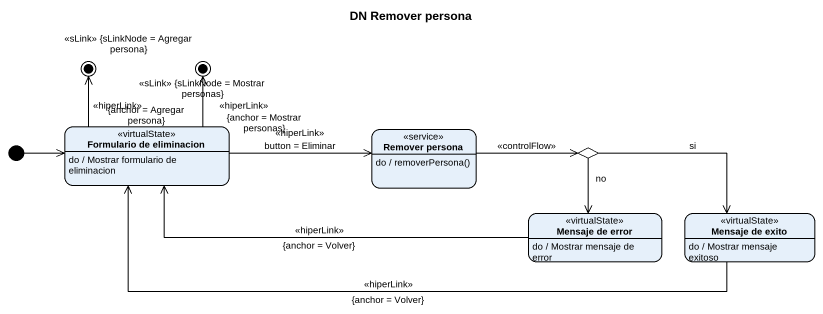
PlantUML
@startuml
title DN Remover persona
hide empty description
state "<<sLink>> {sLinkNode = Agregar persona}" as sLink_sLinkNode_Agregar <<end>>
state "<<sLink>> {sLinkNode = Mostrar personas}" as sLink_sLinkNode_Mostrar <<end>>
state "Formulario de eliminacion" as Formulario_de_eliminacion <<virtualState>>
Formulario_de_eliminacion : do / Mostrar formulario de eliminacion
state "Remover persona" as Remover_persona <<service>>
Remover_persona : do / removerPersona()
state choice1 <<choice>>
state "Mensaje de error" as Mensaje_de_error <<virtualState>>
Mensaje_de_error : do / Mostrar mensaje de error
state "Mensaje de exito" as Mensaje_de_exito <<virtualState>>
Mensaje_de_exito : do / Mostrar mensaje exitoso
[*] -right-> Formulario_de_eliminacion
Formulario_de_eliminacion -up-> sLink_sLinkNode_Agregar : <<hiperLink>>\n{anchor = Agregar persona}
Formulario_de_eliminacion -up-> sLink_sLinkNode_Mostrar : <<hiperLink>>\n{anchor = Mostrar personas}
Formulario_de_eliminacion -right-> Remover_persona : <<hiperLink>>\nbutton = Eliminar
Remover_persona -right-> choice1 : <<controlFlow>>
choice1 --> Mensaje_de_error : no
choice1 -right-> Mensaje_de_exito : si
Mensaje_de_error -left-> Formulario_de_eliminacion : <<hiperLink>>\n{anchor = Volver}
Mensaje_de_exito -left-> Formulario_de_eliminacion : <<hiperLink>>\n{anchor = Volver}
@enduml
